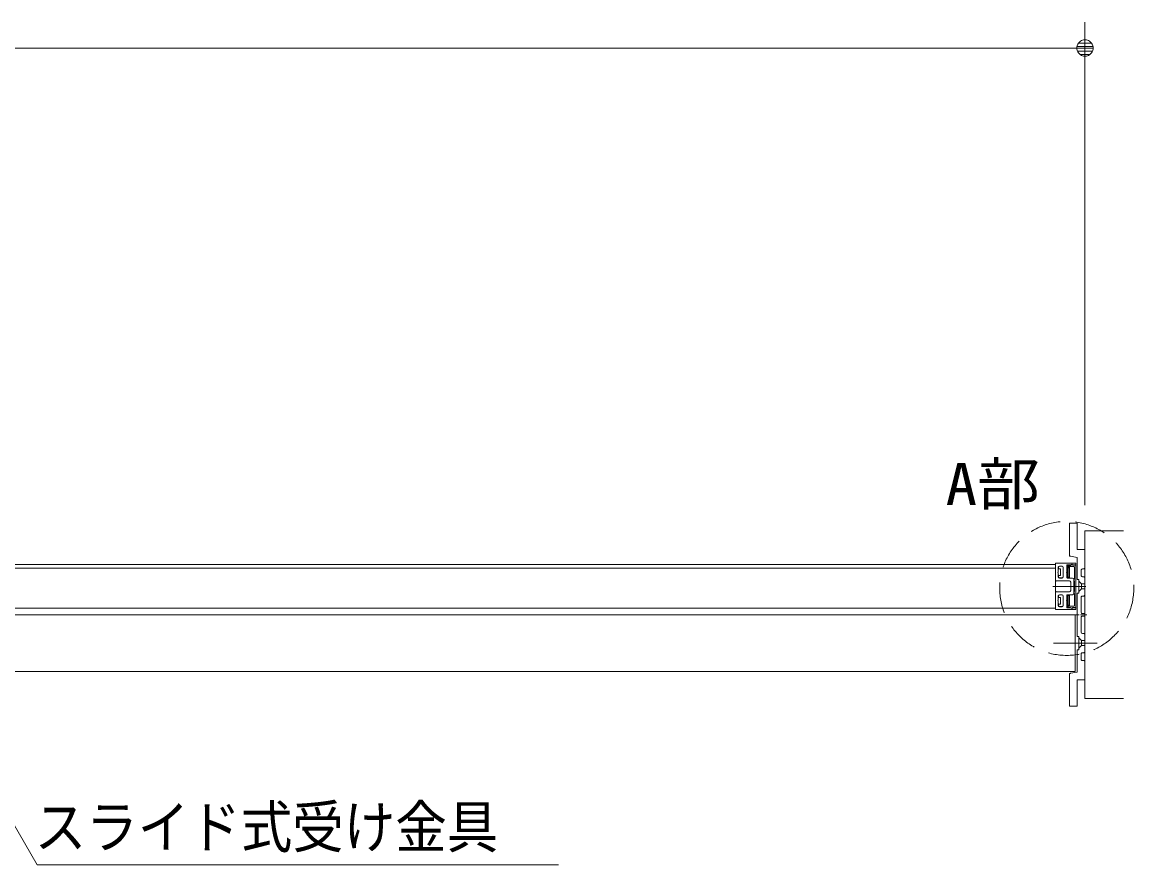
# Model space of a CAD drawing. Units: millimetres, scale not verified. Extents: x -6062 to 6062, y -3045 to 3045.
# Drawn here: x -1737 to -875, y 1056 to 1710 of the extents above; entities that cross this region are included whole.
import ezdxf
from ezdxf.enums import TextEntityAlignment as Align

# ---------------------------------------------------------------- set-up
doc = ezdxf.new("R2010")
doc.units = ezdxf.units.MM
doc.header["$LTSCALE"] = 20
for name, pattern in [('CHAIN1', [8, 5, -1, 1, -1]), ('DASHED1', [1.8, 1.2, -0.6]), ('DOUBLE_CHAIN1', [8.8, 5, -1, 0.6, -0.6, 0.6, -1])]:
    doc.linetypes.add(name, pattern=pattern)
for name, color, linetype, lineweight in [('0-0_2寸法-1', 7, 'Continuous', 9), ('0-1_0', 7, 'Continuous', 9), ('0-3_2寸法-3', 7, 'Continuous', 9), ('0-4_3一般', 7, 'Continuous', 9)]:
    doc.layers.add(name, color=color, linetype=linetype, lineweight=lineweight)
doc.styles.add('ＭＳ ゴシック', font='')
doc.styles.get('ＭＳ ゴシック').set_extended_font_data('MS Gothic')

# ---------------------------------------------------------------- blocks, each defined once
blk = doc.blocks.new('_Dot')
at = {"layer": '0-1_0'}
for p, q in [((-10, 0), (-20, 0)), ((9.78, 2), (-9.78, 2)), ((7.99, 6), (-7.99, 6)), ((9.16, -3.98), (-9.16, -3.98)), ((6, -7.98), (-6, -7.98))]:
    blk.add_line(p, q, dxfattribs=at)
for points in [[(10, 0), (9.92, 1.25), (9.69, 2.49), (9.3, 3.68), (8.76, 4.82), (8.09, 5.88), (7.29, 6.85), (6.37, 7.71), (5.36, 8.44), (4.26, 9.05), (3.09, 9.51), (1.87, 9.82), (0.63, 9.98), (-0.63, 9.98), (-1.87, 9.82), (-3.09, 9.51), (-4.26, 9.05), (-5.36, 8.44), (-6.37, 7.71), (-7.29, 6.85), (-8.09, 5.88), (-8.76, 4.82), (-9.3, 3.68), (-9.69, 2.49), (-9.92, 1.25), (-10, 0), (0, 0)], [(-10, 0), (-9.92, -1.25), (-9.69, -2.49), (-9.3, -3.68), (-8.76, -4.82), (-8.09, -5.88), (-7.29, -6.85), (-6.37, -7.71), (-5.36, -8.44), (-4.26, -9.05), (-3.09, -9.51), (-1.87, -9.82), (-0.63, -9.98), (0.63, -9.98), (1.87, -9.82), (3.09, -9.51), (4.26, -9.05), (5.36, -8.44), (6.37, -7.71), (7.29, -6.85), (8.09, -5.88), (8.76, -4.82), (9.3, -3.68), (9.69, -2.49), (9.92, -1.25), (10, 0), (0, 0)]]:
    blk.add_lwpolyline(points, close=True, dxfattribs=at)
blk = doc.blocks.new('グループ-59')
at = {"layer": '0-4_3一般'}
for p, q in [((17040, 25792.9), (17040, 25792.3)), ((17042, 25796.9), (17042, 25076.9)), ((17042, 25788.9), (17042, 25520.9)), ((17354, 25796.9), (17044, 25796.9)), ((17086, 25659.9), (17086, 25732.9)), ((17088, 25710.9), (17088, 25730.9)), ((17108, 25710.9), (17088, 25710.9)), ((17088, 25704.9), (17088, 25710.9)), ((17106, 25752.9), (17144, 25752.9)), ((17108, 25750.9), (17142, 25750.9)), ((17162, 25730.9), (17162, 25587.9)), ((17164, 25585.9), (17164, 25732.9)), ((17220, 25659.9), (17220, 25764.9)), ((17222, 25750), (17222, 25748.9)), ((17222, 25573.9), (17222, 25730.9)), ((17283.4, 25770.9), (17226, 25770.9)), ((17260.1, 25762.5), (17226.8, 25755.8)), ((17228, 25742.9), (17330, 25742.9)), ((17228, 25736.9), (17256, 25736.9)), ((17232, 25721.9), (17232, 25721.7)), ((17232, 25721.7), (17232, 25583.1)), ((17246.8, 25726.9), (17237.2, 25726.9)), ((17247, 25726.9), (17246.8, 25726.9)), ((17252, 25583.1), (17252, 25721.7)), ((17262, 25730.9), (17262, 25573.9)), ((17360, 25770.9), (17311, 25770.9)), ((17336, 25736.9), (17336, 25546.9)), ((17360, 25790.9), (17360, 25770.9)), ((17086, 25659.9), (17080, 25653.9)), ((17080, 25653.9), (17086, 25647.9)), ((17086, 25585.9), (17086, 25647.9)), ((17088, 25607.9), (17088, 25613.9)), ((17106, 25565.9), (17144, 25565.9)), ((17108, 25607.9), (17122, 25607.9)), ((17142, 25567.9), (17108, 25567.9)), ((17220, 25659.9), (17214, 25653.9)), ((17214, 25653.9), (17220, 25647.9)), ((17220, 25571.9), (17220, 25647.9)), ((17226, 25565.9), (17308, 25565.9)), ((17256, 25567.9), (17228, 25567.9)), ((17237, 25577.9), (17237.2, 25577.9)), ((17237.2, 25577.9), (17246.8, 25577.9)), ((17252, 25582.9), (17252, 25583.1)), ((17328, 25327.9), (17328, 25545.9)), ((17398.6, 25436.9), (16998.6, 25436.9)), ((17042, 25084.9), (17042, 25352.9)), ((17046, 25516.9), (17048, 25516.9)), ((17046, 25356.9), (17048, 25356.9)), ((17052, 25352.9), (17052, 25351.9)), ((17052, 25351.9), (17258, 25351.9)), ((17369.5, 25436.9), (17214, 25436.9)), ((17278, 25371.9), (17278, 25501.9)), ((17400.4, 25436.9), (17280.4, 25436.9)), ((17336, 25516.9), (17336, 25356.9)), ((17086, 25225.9), (17080, 25219.9)), ((17080, 25219.9), (17086, 25213.9)), ((17086, 25287.9), (17086, 25225.9)), ((17086, 25213.9), (17086, 25140.9)), ((17088, 25265.9), (17088, 25285.9)), ((17108, 25265.9), (17088, 25265.9)), ((17088, 25259.9), (17088, 25265.9)), ((17106, 25307.9), (17144, 25307.9)), ((17108, 25305.9), (17142, 25305.9)), ((17108, 25265.9), (17122, 25265.9)), ((17162, 25285.9), (17162, 25142.9)), ((17164, 25287.9), (17164, 25140.9)), ((17220, 25225.9), (17214, 25219.9)), ((17214, 25219.9), (17220, 25213.9)), ((17220, 25301.9), (17220, 25225.9)), ((17220, 25213.9), (17220, 25108.9)), ((17222, 25142.9), (17222, 25299.9)), ((17226, 25307.9), (17308, 25307.9)), ((17228, 25305.9), (17256, 25305.9)), ((17232, 25290.9), (17232, 25290.7)), ((17232, 25290.7), (17232, 25152.1)), ((17246.8, 25295.9), (17237.2, 25295.9)), ((17247, 25295.9), (17246.8, 25295.9)), ((17252, 25152.1), (17252, 25290.7)), ((17262, 25299.9), (17262, 25142.9)), ((17336, 25326.9), (17336, 25136.9)), ((17040, 25080.9), (17040, 25081.4)), ((17042, 25076.9), (17360, 25076.9)), ((17354, 25076.9), (17044, 25076.9)), ((17088, 25162.9), (17088, 25168.9)), ((17106, 25120.9), (17144, 25120.9)), ((17142, 25122.9), (17108, 25122.9)), ((17222, 25124.9), (17222, 25123.8)), ((17283.4, 25102.9), (17226, 25102.9)), ((17226.8, 25117.9), (17260.1, 25111.3)), ((17256, 25136.9), (17228, 25136.9)), ((17330, 25130.9), (17228, 25130.9)), ((17237, 25146.9), (17237.2, 25146.9)), ((17237.2, 25146.9), (17246.8, 25146.9)), ((17252, 25151.9), (17252, 25152.1)), ((17360, 25102.9), (17311, 25102.9)), ((17360, 25082.9), (17360, 25102.9)), ((-77990, 24996.9), (17350, 24996.9)), ((17350, 24996.9), (17350, 24116.9)), ((17689, 24556.9), (17009, 24556.9)), ((-77990, 24116.9), (17350, 24116.9))]:
    blk.add_line(p, q, dxfattribs=at)
for points in [[(-6322, 25096.9), (-6322, 25776.9), (17042, 25776.9), (17042, 25096.9)], [(17040, 25096.9), (17040, 25716.9), (-6320, 25716.9), (-6320, 25096.9)]]:
    blk.add_lwpolyline(points, close=True, dxfattribs=at)
for points in [[(17360, 25076.9), (17360, 25796.9), (17042, 25796.9)], [(17122, 25607.9), (17122, 25710.9), (17108, 25710.9)], [(17237.2, 25726.9), (17237, 25726.9), (17236.8, 25726.8), (17236.6, 25726.8), (17236.4, 25726.8), (17236.2, 25726.7), (17236, 25726.7), (17235.8, 25726.6), (17235.6, 25726.6), (17235.4, 25726.5), (17235.3, 25726.4), (17235.1, 25726.3), (17234.9, 25726.3), (17234.7, 25726.2), (17234.6, 25726), (17234.4, 25725.9), (17234.2, 25725.8), (17234.1, 25725.7), (17233.9, 25725.6), (17233.8, 25725.4), (17233.6, 25725.3), (17233.5, 25725.1), (17233.3, 25725), (17233.2, 25724.8), (17233.1, 25724.6), (17232.9, 25724.5), (17232.8, 25724.3), (17232.7, 25724.1), (17232.6, 25724), (17232.5, 25723.8), (17232.4, 25723.6), (17232.4, 25723.4), (17232.3, 25723.2), (17232.2, 25723.1), (17232.2, 25722.9), (17232.1, 25722.7), (17232.1, 25722.5), (17232.1, 25722.3), (17232, 25722.1), (17232, 25721.9)], [(17252, 25721.7), (17252, 25721.9), (17252, 25722.1), (17251.9, 25722.3), (17251.9, 25722.5), (17251.9, 25722.7), (17251.8, 25722.9), (17251.8, 25723.1), (17251.7, 25723.3), (17251.6, 25723.4), (17251.5, 25723.6), (17251.5, 25723.8), (17251.4, 25724), (17251.3, 25724.1), (17251.2, 25724.3), (17251.1, 25724.5), (17250.9, 25724.6), (17250.8, 25724.8), (17250.7, 25725), (17250.5, 25725.1), (17250.4, 25725.3), (17250.2, 25725.4), (17250.1, 25725.6), (17249.9, 25725.7), (17249.8, 25725.8), (17249.6, 25725.9), (17249.4, 25726.1), (17249.3, 25726.2), (17249.1, 25726.3), (17248.9, 25726.4), (17248.7, 25726.4), (17248.5, 25726.5), (17248.4, 25726.6), (17248.2, 25726.6), (17248, 25726.7), (17247.8, 25726.8), (17247.6, 25726.8), (17247.4, 25726.8), (17247.2, 25726.9), (17247, 25726.9)], [(17295, 25775.5), (17273.1, 25762.9), (17264, 25762.9)], [(17310, 25106.9), (17360, 25106.9), (17360, 25766.9), (17310, 25766.9)], [(17088, 25587.9), (17088, 25607.9), (17108, 25607.9)], [(17232, 25583.1), (17232, 25582.9), (17232, 25582.7), (17232.1, 25582.5), (17232.1, 25582.3), (17232.1, 25582.1), (17232.2, 25581.9), (17232.2, 25581.7), (17232.3, 25581.5), (17232.4, 25581.3), (17232.5, 25581.2), (17232.5, 25581), (17232.6, 25580.8), (17232.7, 25580.6), (17232.8, 25580.5), (17232.9, 25580.3), (17233.1, 25580.1), (17233.2, 25580), (17233.3, 25579.8), (17233.5, 25579.6), (17233.6, 25579.5), (17233.8, 25579.3), (17233.9, 25579.2), (17234.1, 25579.1), (17234.2, 25578.9), (17234.4, 25578.8), (17234.6, 25578.7), (17234.7, 25578.6), (17234.9, 25578.5), (17235.1, 25578.4), (17235.3, 25578.3), (17235.5, 25578.2), (17235.6, 25578.2), (17235.8, 25578.1), (17236, 25578.1), (17236.2, 25578), (17236.4, 25578), (17236.6, 25577.9), (17236.8, 25577.9), (17237, 25577.9)], [(17246.8, 25577.9), (17247, 25577.9), (17247.2, 25577.9), (17247.4, 25577.9), (17247.6, 25578), (17247.8, 25578), (17248, 25578.1), (17248.2, 25578.1), (17248.4, 25578.2), (17248.6, 25578.3), (17248.7, 25578.3), (17248.9, 25578.4), (17249.1, 25578.5), (17249.3, 25578.6), (17249.4, 25578.7), (17249.6, 25578.8), (17249.8, 25579), (17249.9, 25579.1), (17250.1, 25579.2), (17250.2, 25579.4), (17250.4, 25579.5), (17250.5, 25579.7), (17250.7, 25579.8), (17250.8, 25580), (17250.9, 25580.1), (17251.1, 25580.3), (17251.2, 25580.5), (17251.3, 25580.6), (17251.4, 25580.8), (17251.5, 25581), (17251.6, 25581.2), (17251.6, 25581.3), (17251.7, 25581.5), (17251.8, 25581.7), (17251.8, 25581.9), (17251.9, 25582.1), (17251.9, 25582.3), (17251.9, 25582.5), (17252, 25582.7), (17252, 25582.9)], [(17336, 25546.9), (17330, 25546.9), (17330, 25516.9), (17336, 25516.9)], [(17052, 25520.9), (17052, 25521.9), (17258, 25521.9)], [(17336, 25356.9), (17330, 25356.9), (17330, 25326.9), (17336, 25326.9)], [(17122, 25265.9), (17122, 25162.9), (17108, 25162.9)], [(17237.2, 25295.9), (17237, 25295.9), (17236.8, 25295.8), (17236.6, 25295.8), (17236.4, 25295.8), (17236.2, 25295.7), (17236, 25295.7), (17235.8, 25295.6), (17235.6, 25295.6), (17235.4, 25295.5), (17235.3, 25295.4), (17235.1, 25295.3), (17234.9, 25295.3), (17234.7, 25295.2), (17234.6, 25295), (17234.4, 25294.9), (17234.2, 25294.8), (17234.1, 25294.7), (17233.9, 25294.6), (17233.8, 25294.4), (17233.6, 25294.3), (17233.5, 25294.1), (17233.3, 25294), (17233.2, 25293.8), (17233.1, 25293.6), (17232.9, 25293.5), (17232.8, 25293.3), (17232.7, 25293.1), (17232.6, 25293), (17232.5, 25292.8), (17232.4, 25292.6), (17232.4, 25292.4), (17232.3, 25292.2), (17232.2, 25292.1), (17232.2, 25291.9), (17232.1, 25291.7), (17232.1, 25291.5), (17232.1, 25291.3), (17232, 25291.1), (17232, 25290.9)], [(17252, 25290.7), (17252, 25290.9), (17252, 25291.1), (17251.9, 25291.3), (17251.9, 25291.5), (17251.9, 25291.7), (17251.8, 25291.9), (17251.8, 25292.1), (17251.7, 25292.3), (17251.6, 25292.4), (17251.5, 25292.6), (17251.5, 25292.8), (17251.4, 25293), (17251.3, 25293.1), (17251.2, 25293.3), (17251.1, 25293.5), (17250.9, 25293.6), (17250.8, 25293.8), (17250.7, 25294), (17250.5, 25294.1), (17250.4, 25294.3), (17250.2, 25294.4), (17250.1, 25294.6), (17249.9, 25294.7), (17249.8, 25294.8), (17249.6, 25294.9), (17249.4, 25295.1), (17249.3, 25295.2), (17249.1, 25295.3), (17248.9, 25295.4), (17248.7, 25295.4), (17248.5, 25295.5), (17248.4, 25295.6), (17248.2, 25295.6), (17248, 25295.7), (17247.8, 25295.8), (17247.6, 25295.8), (17247.4, 25295.8), (17247.2, 25295.9), (17247, 25295.9)], [(17088, 25142.9), (17088, 25162.9), (17108, 25162.9)], [(17232, 25152.1), (17232, 25151.9), (17232, 25151.7), (17232.1, 25151.5), (17232.1, 25151.3), (17232.1, 25151.1), (17232.2, 25150.9), (17232.2, 25150.7), (17232.3, 25150.5), (17232.4, 25150.3), (17232.5, 25150.2), (17232.5, 25150), (17232.6, 25149.8), (17232.7, 25149.6), (17232.8, 25149.5), (17232.9, 25149.3), (17233.1, 25149.1), (17233.2, 25149), (17233.3, 25148.8), (17233.5, 25148.6), (17233.6, 25148.5), (17233.8, 25148.3), (17233.9, 25148.2), (17234.1, 25148.1), (17234.2, 25147.9), (17234.4, 25147.8), (17234.6, 25147.7), (17234.7, 25147.6), (17234.9, 25147.5), (17235.1, 25147.4), (17235.3, 25147.3), (17235.5, 25147.2), (17235.6, 25147.2), (17235.8, 25147.1), (17236, 25147.1), (17236.2, 25147), (17236.4, 25147), (17236.6, 25146.9), (17236.8, 25146.9), (17237, 25146.9)], [(17246.8, 25146.9), (17247, 25146.9), (17247.2, 25146.9), (17247.4, 25146.9), (17247.6, 25147), (17247.8, 25147), (17248, 25147.1), (17248.2, 25147.1), (17248.4, 25147.2), (17248.6, 25147.3), (17248.7, 25147.3), (17248.9, 25147.4), (17249.1, 25147.5), (17249.3, 25147.6), (17249.4, 25147.7), (17249.6, 25147.8), (17249.8, 25148), (17249.9, 25148.1), (17250.1, 25148.2), (17250.2, 25148.4), (17250.4, 25148.5), (17250.5, 25148.7), (17250.7, 25148.8), (17250.8, 25149), (17250.9, 25149.1), (17251.1, 25149.3), (17251.2, 25149.5), (17251.3, 25149.6), (17251.4, 25149.8), (17251.5, 25150), (17251.6, 25150.2), (17251.6, 25150.3), (17251.7, 25150.5), (17251.8, 25150.7), (17251.8, 25150.9), (17251.9, 25151.1), (17251.9, 25151.3), (17251.9, 25151.5), (17252, 25151.7), (17252, 25151.9)], [(17264, 25110.9), (17273.1, 25110.9), (17295, 25098.2)]]:
    blk.add_lwpolyline(points, dxfattribs=at)
for centre, radius, start, end in [((17044, 25792.9), 4, 90, 180), ((17044, 25792.3), 4, 180, 240), ((17106, 25732.9), 20, 90, 180), ((17108, 25730.9), 20, 90, 180), ((17142, 25730.9), 20, 0, 90), ((17144, 25732.9), 20, 0, 90), ((17226, 25764.9), 6, 90, 180), ((17228, 25750), 6, 101.30993, 180), ((17228, 25748.9), 6, 180, 270), ((17228, 25730.9), 6, 97.23876, 172.76124), ((17228, 25730.9), 6, 172.76124, 180), ((17228, 25730.9), 6, 90, 97.23876), ((17256, 25730.9), 6, 82.76124, 90), ((17256, 25730.9), 6, 7.23876, 82.76124), ((17264, 25742.9), 20, 90, 101.30993), ((17256, 25730.9), 6, 0, 7.23876), ((17296, 25764.9), 14, 33.74899, 154.62307), ((17300, 25766.9), 10, 0, 120), ((17311, 25774.9), 4, 213.74899, 270), ((17330, 25736.9), 6, 0, 90), ((17354, 25790.9), 6, 0, 90), ((17106, 25585.9), 20, 180, 270), ((17108, 25587.9), 20, 180, 270), ((17142, 25587.9), 20, 270, 0), ((17144, 25585.9), 20, 270, 0), ((17226, 25571.9), 6, 180, 270), ((17228, 25573.9), 6, 180, 187.23876), ((17228, 25573.9), 6, 187.23876, 262.76124), ((17228, 25573.9), 6, 262.76124, 270), ((17256, 25573.9), 6, 270, 277.23876), ((17256, 25573.9), 6, 277.23876, 352.76124), ((17256, 25573.9), 6, 352.76124, 0), ((17308, 25545.9), 20, 0, 90), ((17046, 25520.9), 4, 180, 270), ((17046, 25352.9), 4, 90, 180), ((17048, 25520.9), 4, 270, 0), ((17048, 25352.9), 4, 0, 90), ((17258, 25501.9), 20, 0, 90), ((17258, 25371.9), 20, 270, 0), ((17106, 25287.9), 20, 90, 180), ((17108, 25285.9), 20, 90, 180), ((17142, 25285.9), 20, 0, 90), ((17144, 25287.9), 20, 0, 90), ((17226, 25301.9), 6, 90, 180), ((17228, 25299.9), 6, 97.23876, 172.76124), ((17228, 25299.9), 6, 172.76124, 180), ((17228, 25299.9), 6, 90, 97.23876), ((17256, 25299.9), 6, 82.76124, 90), ((17256, 25299.9), 6, 7.23876, 82.76124), ((17256, 25299.9), 6, 0, 7.23876), ((17308, 25327.9), 20, 270, 0), ((17044, 25081.4), 4, 120, 180), ((17044, 25080.9), 4, 180, 270), ((17106, 25140.9), 20, 180, 270), ((17108, 25142.9), 20, 180, 270), ((17142, 25142.9), 20, 270, 0), ((17144, 25140.9), 20, 270, 0), ((17226, 25108.9), 6, 180, 270), ((17228, 25142.9), 6, 180, 187.23876), ((17228, 25142.9), 6, 187.23876, 262.76124), ((17228, 25124.9), 6, 90, 180), ((17228, 25123.8), 6, 180, 258.69007), ((17228, 25142.9), 6, 262.76124, 270), ((17256, 25142.9), 6, 270, 277.23876), ((17256, 25142.9), 6, 277.23876, 352.76124), ((17264, 25130.9), 20, 258.69007, 270), ((17256, 25142.9), 6, 352.76124, 0), ((17296, 25108.9), 14, 205.37693, 326.25101), ((17300, 25106.9), 10, 240, 0), ((17311, 25098.9), 4, 90, 146.25101), ((17330, 25136.9), 6, 270, 0), ((17354, 25082.9), 6, 270, 0)]:
    blk.add_arc(centre, radius, start, end, dxfattribs=at)
blk = doc.blocks.new('グループ-60')
at = {"layer": '0-4_3一般'}
blk.add_blockref('グループ-59', (0, 0), dxfattribs=at)
blk = doc.blocks.new('グループ-67')
at = {"layer": '0-4_3一般'}
for p, q in [((17260, 26416.9), (17260, 25923.8)), ((17380, 25886.9), (17276.7, 25904.1)), ((17380, 26006.9), (17500, 26006.9)), ((17380, 25886.9), (17380, 25540.9)), ((17500, 26006.9), (17500, 25726.9)), ((17480, 25706.9), (17460, 25706.9)), ((17402, 25540.9), (17380, 25540.9)), ((17402, 25442.9), (17402, 25540.9)), ((17440, 25686.9), (17440, 25606.9)), ((17460, 25586.9), (17480, 25586.9)), ((17500, 25566.9), (17500, 25306.9)), ((17402, 25442.9), (17408, 25436.9)), ((17402, 25430.9), (17408, 25436.9)), ((17402, 25332.9), (17402, 25430.9)), ((17380, 25332.9), (17402, 25332.9)), ((17380, 25332.9), (17380, 24660.9)), ((17440, 25266.9), (17440, 25036.9)), ((17480, 25286.9), (17460, 25286.9)), ((17460, 25016.9), (17490, 25016.9)), ((17500, 25006.9), (17500, 24986.9)), ((17440, 24956.9), (17440, 24726.9)), ((17490, 24976.9), (17460, 24976.9)), ((17402, 24660.9), (17380, 24660.9)), ((17402, 24562.9), (17402, 24660.9)), ((17460, 24706.9), (17480, 24706.9)), ((17500, 24686.9), (17500, 24426.9)), ((17408, 24556.9), (17402, 24562.9)), ((17408, 24556.9), (17402, 24550.9)), ((17402, 24452.9), (17402, 24550.9)), ((17380, 24452.9), (17402, 24452.9)), ((17380, 24452.9), (17380, 24106.9)), ((17440, 24386.9), (17440, 24306.9)), ((17480, 24406.9), (17460, 24406.9)), ((17460, 24286.9), (17480, 24286.9)), ((17500, 24266.9), (17500, 23986.9)), ((17260, 24069.9), (17260, 23576.9)), ((17276.7, 24089.7), (17380, 24106.9)), ((17500, 23986.9), (17380, 23986.9))]:
    blk.add_line(p, q, dxfattribs=at)
at = {"layer": '0-4_3一般', "linetype": 'DOUBLE_CHAIN1'}
for p, q in [((17260, 25906.9), (17260, 25923.8)), ((17260, 25906.9), (17276.7, 25904.1)), ((17444, 25474.9), (17402, 25516.9)), ((17444, 25398.9), (17402, 25356.9)), ((17500, 25474.9), (17444, 25474.9)), ((17444, 25474.9), (17444, 25398.9)), ((17500, 25398.9), (17444, 25398.9)), ((17402, 24636.9), (17444, 24594.9)), ((17402, 24476.9), (17444, 24518.9)), ((17444, 24594.9), (17444, 24518.9)), ((17444, 24594.9), (17500, 24594.9)), ((17444, 24518.9), (17500, 24518.9)), ((17276.7, 24089.7), (17260, 24086.9)), ((17260, 24069.9), (17260, 24086.9))]:
    blk.add_line(p, q, dxfattribs=at)
at = {"layer": '0-4_3一般', "linetype": 'CHAIN1'}
for p, q in [((17515.6, 25436.9), (17393.6, 25436.9)), ((17529.3, 24996.9), (17238.5, 24996.9)), ((17393.6, 24556.9), (17515.6, 24556.9))]:
    blk.add_line(p, q, dxfattribs=at)
at = {"layer": '0-4_3一般'}
for points in [[(17260, 26416.9), (17380, 26416.9), (17380, 26006.9)], [(17380, 23986.9), (17380, 23576.9), (17260, 23576.9)]]:
    blk.add_lwpolyline(points, dxfattribs=at)
for centre, radius, start, end in [((17280, 25923.8), 20, 180, 220.26884), ((17280, 25923.8), 20, 220.26884, 260.53768), ((17460, 25686.9), 20, 135, 180), ((17460, 25686.9), 20, 90, 135), ((17480, 25726.9), 20, 270, 315), ((17480, 25726.9), 20, 315, 0), ((17460, 25606.9), 20, 180, 225), ((17460, 25606.9), 20, 225, 270), ((17480, 25566.9), 20, 45, 90), ((17480, 25566.9), 20, 0, 45), ((17460, 25266.9), 20, 135, 180), ((17460, 25266.9), 20, 90, 135), ((17480, 25306.9), 20, 270, 315), ((17480, 25306.9), 20, 315, 0), ((17460, 25036.9), 20, 180, 225), ((17460, 25036.9), 20, 225, 270), ((17490, 25006.9), 10, 45, 90), ((17490, 25006.9), 10, 0, 45), ((17460, 24956.9), 20, 135, 180), ((17460, 24956.9), 20, 90, 135), ((17490, 24986.9), 10, 270, 315), ((17490, 24986.9), 10, 315, 0), ((17460, 24726.9), 20, 180, 225), ((17460, 24726.9), 20, 225, 270), ((17480, 24686.9), 20, 45, 90), ((17480, 24686.9), 20, 0, 45), ((17460, 24386.9), 20, 135, 180), ((17460, 24386.9), 20, 90, 135), ((17480, 24426.9), 20, 270, 315), ((17480, 24426.9), 20, 315, 0), ((17460, 24306.9), 20, 180, 225), ((17460, 24306.9), 20, 225, 270), ((17480, 24266.9), 20, 45, 90), ((17480, 24266.9), 20, 0, 45), ((17280, 24069.9), 20, 139.73116, 180), ((17280, 24069.9), 20, 99.46232, 139.73116)]:
    blk.add_arc(centre, radius, start, end, dxfattribs=at)
blk = doc.blocks.new('グループ-68')
at = {"layer": '0-4_3一般'}
blk.add_lwpolyline([(18100, 23696.9), (17500, 23696.9), (17500, 26296.9), (18100, 26296.9)], dxfattribs=at)
blk.add_blockref('グループ-67', (0, 0), dxfattribs=at)

msp = doc.modelspace()

# ---------------------------------------------------------------- linework, layer by layer
at = {"layer": '0-0_2寸法-1'}
for p, q in [((-912.5, 1334.84), (-912.5, 1709.54)), ((-925.21, 1689.54), (-5681.79, 1689.54))]:
    msp.add_line(p, q, dxfattribs=at)
at = {"layer": '0-3_2寸法-3'}
msp.add_lwpolyline([(-1824.5, 1227.68), (-1725.29, 1055.84), (-1320.92, 1055.84)], dxfattribs=at)
at = {"layer": '0-4_3一般', "linetype": 'DASHED1'}
msp.add_circle((-926.66, 1270.28), 52, dxfattribs=at)

# ---------------------------------------------------------------- block references
at = {"layer": '0-0_2寸法-1', "xscale": 0.6356201, "yscale": 0.6356201}
msp.add_blockref('_Dot', (-912.5, 1689.54), dxfattribs=at)
at = {"layer": '0-4_3一般', "xscale": 0.05, "yscale": 0.05}
for name in ['グループ-68', 'グループ-60']:
    msp.add_blockref(name, (-1787.5, 0), dxfattribs=at)

# ---------------------------------------------------------------- texts
at = {"layer": '0-3_2寸法-3', "style": 'ＭＳ ゴシック'}
for s, width, p in [('A部', 1.1, (-1020.61, 1325.27)), ('スライド式受け金具', 0.9, (-1727.22, 1059.19))]:
    msp.add_text(s, height=32.55, dxfattribs=dict(at, width=width)).set_placement(p, align=Align.BOTTOM_LEFT)

doc.saveas('drawing.dxf')
